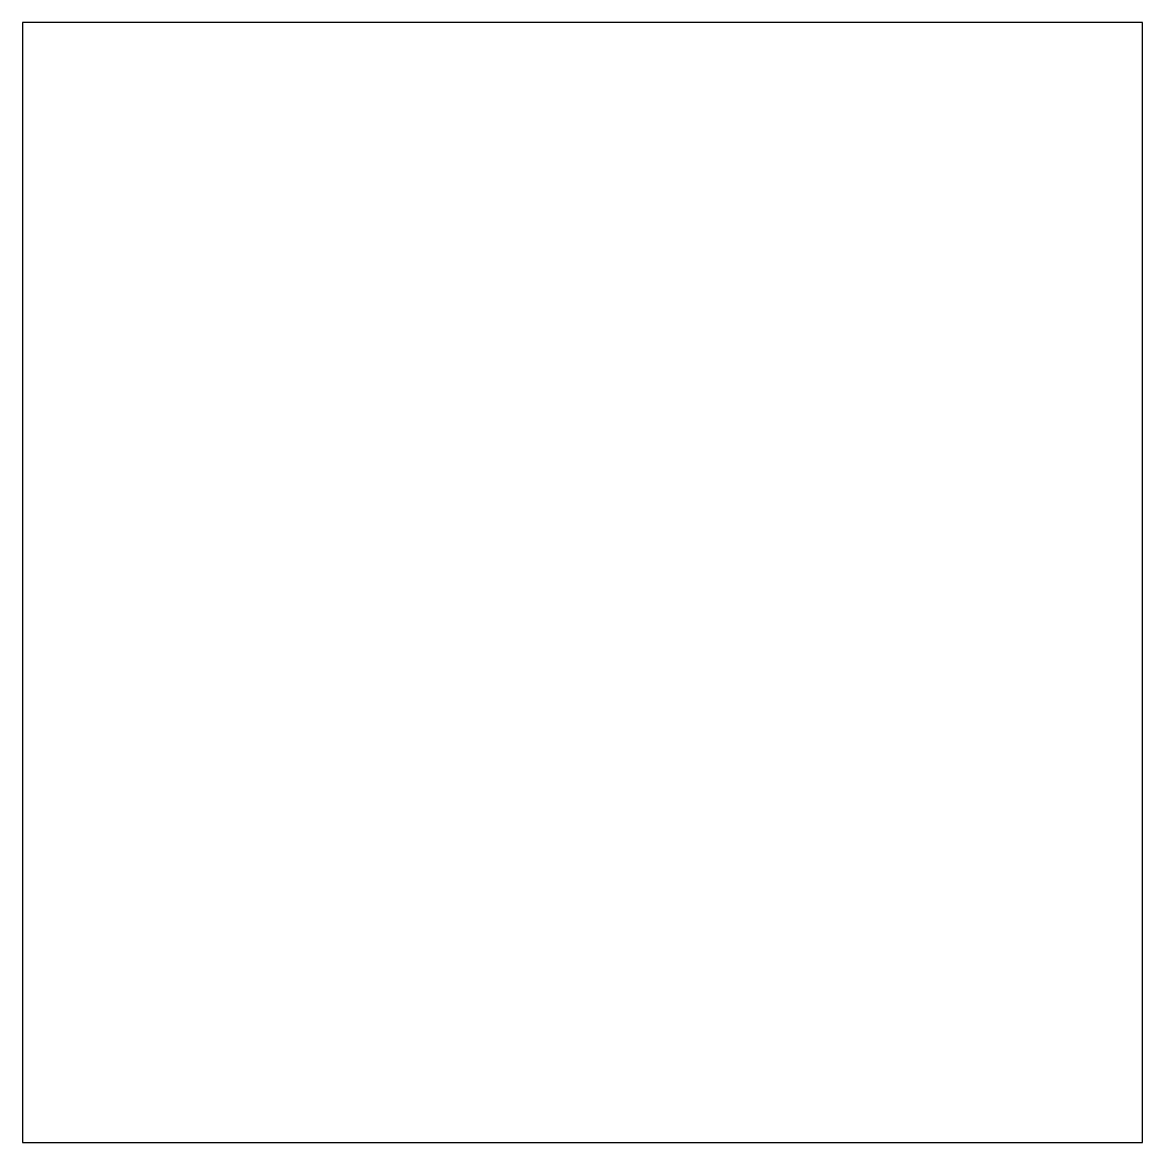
# Model space of a CAD drawing. Header units: inches. Extents: x 0 to 2, y 0 to 2.
import ezdxf

# ---------------------------------------------------------------- set-up
doc = ezdxf.new("R2010")
doc.units = ezdxf.units.IN

msp = doc.modelspace()

# ---------------------------------------------------------------- linework, layer by layer
at = {"color": 1}
msp.add_line((0.5, 0), (1.5, 0), dxfattribs=at)
msp.add_lwpolyline([(0, 0), (2, 0), (2, 2), (0, 2)], close=True, dxfattribs=at)

doc.saveas('drawing.dxf')
